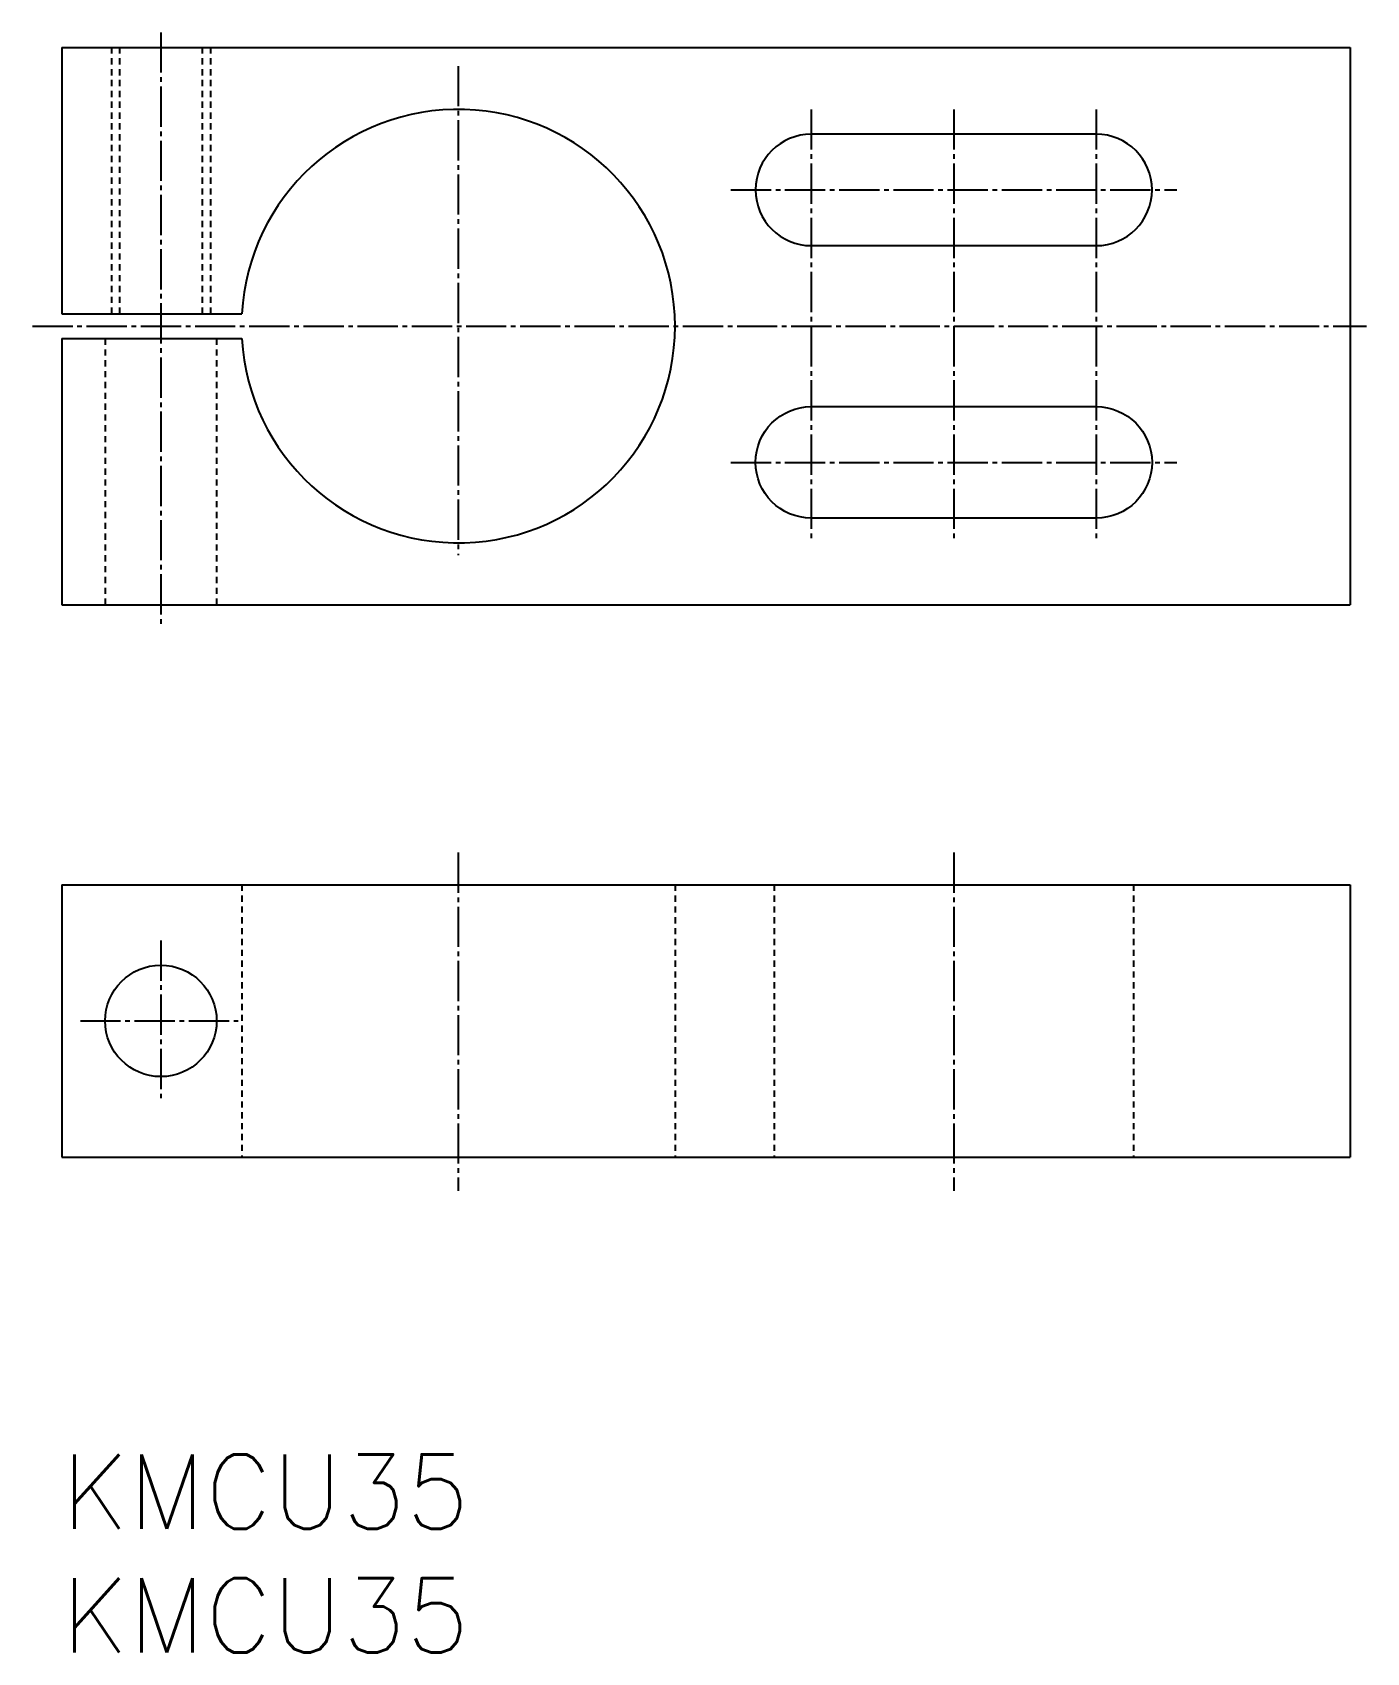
# Model space of a CAD drawing. Extents: x 60 to 168, y -2548 to -2417.
import ezdxf

# ---------------------------------------------------------------- set-up
doc = ezdxf.new("R2010")
doc.units = 0
doc.header["$LTSCALE"] = 0.25
doc.linetypes.add('CENTER', pattern=[17.5, 13, -1.5, 1.5, -1.5])
doc.linetypes.add('DASHED', pattern=[3.5, 2, -1.5])
doc.layers.get('0').update_dxf_attribs({"linetype": 'CONTINUOUS'})
doc.layers.add('CENTER', color=1, linetype='CENTER')
doc.styles.get("Standard").update_dxf_attribs({"font": 'txt', "bigfont": 'BIGFONT'})

msp = doc.modelspace()

# ---------------------------------------------------------------- linework, layer by layer
at = {"color": 7, "linetype": 'CONTINUOUS'}
for p, q in [((62.55, -2418.31), (166.55, -2418.31)), ((62.55, -2418.31), (62.55, -2439.81)), ((166.55, -2418.31), (166.55, -2463.31)), ((166.55, -2429.81), (166.55, -2429.81)), ((62.55, -2439.81), (77.07, -2439.81)), ((166.55, -2440.81), (166.55, -2440.81)), ((62.55, -2441.81), (77.07, -2441.81)), ((62.55, -2441.81), (62.55, -2463.31)), ((62.55, -2463.31), (166.55, -2463.31)), ((62.55, -2485.91), (166.55, -2485.91)), ((62.55, -2485.91), (62.55, -2507.91)), ((166.55, -2485.91), (166.55, -2507.91)), ((62.55, -2507.91), (166.55, -2507.91))]:
    msp.add_line(p, q, dxfattribs=at)
at = {"color": 3, "linetype": 'DASHED'}
for p, q in [((66.55, -2418.31), (66.55, -2439.81)), ((67.22, -2418.31), (67.22, -2439.81)), ((73.87, -2418.31), (73.87, -2439.81)), ((74.55, -2418.31), (74.55, -2439.81)), ((66.05, -2441.81), (66.05, -2463.31)), ((75.05, -2441.81), (75.05, -2463.31)), ((77.07, -2485.91), (77.07, -2507.91)), ((112.05, -2485.91), (112.05, -2507.91)), ((120.05, -2485.91), (120.05, -2507.91)), ((149.05, -2485.91), (149.05, -2507.91))]:
    msp.add_line(p, q, dxfattribs=at)
at = {"color": 7, "linetype": 'CONTINUOUS'}
for points in [[(123.05, -2434.31), (146.05, -2434.31, 1), (146.05, -2425.31), (123.05, -2425.31, 1)], [(123.05, -2447.31), (146.05, -2447.31, -1), (146.05, -2456.31), (123.05, -2456.31, -1)]]:
    msp.add_lwpolyline(points, format="xyb", close=True, dxfattribs=at)
msp.add_circle((70.55, -2496.91), 4.5, dxfattribs=at)
msp.add_arc((94.55, -2440.81), 17.5, 183.2758, 176.7242, dxfattribs=at)
at = {"layer": 'CENTER', "color": 1, "linetype": 'CENTER'}
for p, q in [((70.55, -2417.09), (70.55, -2464.85)), ((94.55, -2419.81), (94.55, -2459.31)), ((123.05, -2423.31), (123.05, -2458.31)), ((134.55, -2423.31), (134.55, -2458.31)), ((146.05, -2423.31), (146.05, -2458.31)), ((116.55, -2429.81), (152.55, -2429.81)), ((60.18, -2440.81), (167.87, -2440.81)), ((116.55, -2451.81), (152.55, -2451.81)), ((94.55, -2483.31), (94.55, -2510.64)), ((134.55, -2483.31), (134.55, -2510.64)), ((70.55, -2490.41), (70.55, -2503.41)), ((64.05, -2496.91), (77.05, -2496.91))]:
    msp.add_line(p, q, dxfattribs=at)

# ---------------------------------------------------------------- texts
at = {"color": 7, "linetype": 'CONTINUOUS'}
for p in [(62.55, -2537.91), (62.55, -2547.91)]:
    msp.add_text('KMCU35', height=6, dxfattribs=at).set_placement(p)

doc.saveas('drawing.dxf')
